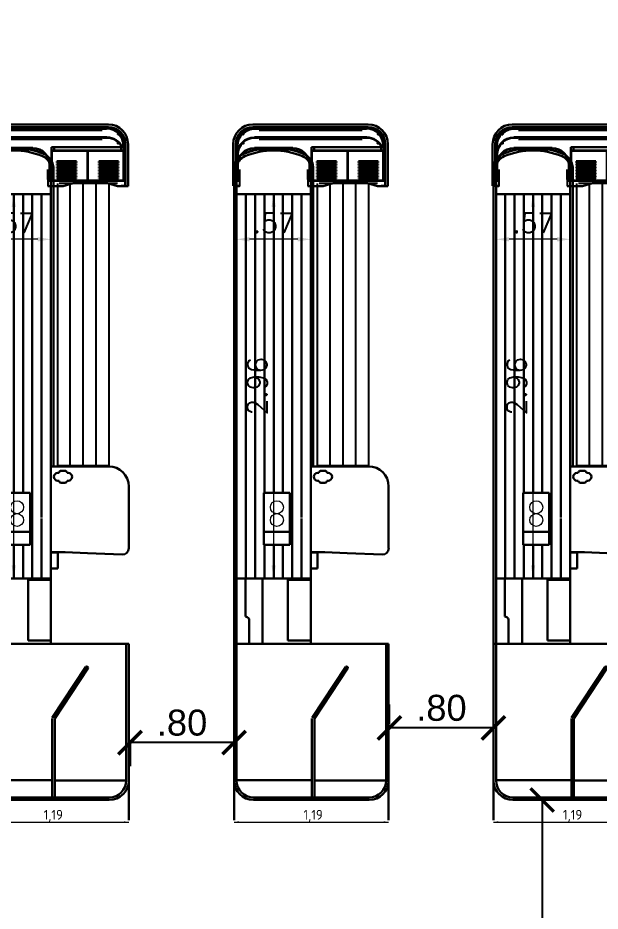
# Model space of a CAD drawing. Header units: millimetres. Extents: x 15590 to 15992, y 1055 to 1132.
# Drawn here: x 15909.14 to 15913.62, y 1076.14 to 1083.02 of the extents above; entities that cross this region are included whole.
import ezdxf
from ezdxf.enums import TextEntityAlignment as Align
from ezdxf.lldxf.tags import DXFTag

# ---------------------------------------------------------------- set-up
doc = ezdxf.new("R2010")
doc.units = ezdxf.units.MM
doc.header["$MEASUREMENT"] = 0
doc.layers.get('0').update_dxf_attribs({"lineweight": 9})
for name, color, linetype in [('AGR-CAISSE', 7, 'Continuous'), ('CAISSES', 7, 'Continuous'), ('VISIBLE', 2, 'Continuous')]:
    doc.layers.add(name, color=color, linetype=linetype)
doc.layers.add('DM cloison', color=7, linetype='Continuous', lineweight=9)
doc.styles.add('Cotation', font='Romans.shx')
doc.styles.add('SEACAD_seiso_ttf', font='seiso.ttf')
doc.styles.get("Standard").update_dxf_attribs({"font": 'swiss.ttf', "height": 0.2})
tags = doc.linetypes.add('CENTER2', pattern=[28.575, 19.05, -3.175, 3.175, -3.175]).pattern_tags.tags
tags[10:11] = [DXFTag(74, 4), DXFTag(75, 0), DXFTag(340, '0'), DXFTag(46, 0.0), DXFTag(50, 0.0), DXFTag(44, 0.0), DXFTag(45, 0.0)]
tags[8:9] = [DXFTag(74, 4), DXFTag(75, 0), DXFTag(340, '0'), DXFTag(46, 0.0), DXFTag(50, 0.0), DXFTag(44, 0.0), DXFTag(45, 0.0)]
tags[6:7] = [DXFTag(74, 4), DXFTag(75, 0), DXFTag(340, '0'), DXFTag(46, 0.0), DXFTag(50, 0.0), DXFTag(44, 0.0), DXFTag(45, 0.0)]
tags[4:5] = [DXFTag(74, 4), DXFTag(75, 0), DXFTag(340, '0'), DXFTag(46, 0.0), DXFTag(50, 0.0), DXFTag(44, 0.0), DXFTag(45, 0.0)]
doc.dimstyles.new('DECIMAL-100', dxfattribs={"dimtxt": 0.15, "dimasz": 0.1, "dimexe": 0.2, "dimexo": 0.2, "dimgap": 0.05, "dimtad": 1, "dimzin": 4, "dimdsep": 46, "dimtxsty": 'Cotation', "dimcen": -0.5, "dimclrd": 1, "dimclre": 1, "dimclrt": 1, "dimadec": 0, "dimazin": 0, "dimtfac": 0.75, "dimtix": 1, "dimtmove": 2, "dimatfit": 3, "dimfxl": 1, "dimtvp": 0.9, "dimtolj": 1, "dimarcsym": 0})
doc.dimstyles.get("Standard").update_dxf_attribs({"dimtxt": 0.2, "dimasz": 0.18, "dimexe": 0.18, "dimexo": 0.0625, "dimgap": 0.05, "dimtad": 1, "dimzin": 4, "dimdsep": 46, "dimtxsty": 'Standard', "dimblk": 'ARCHTICK', "dimcen": 0.09, "dimadec": 0, "dimazin": 0, "dimtfac": 1, "dimtofl": 0, "dimtmove": 0, "dimatfit": 3, "dimfxl": 1, "dimtolj": 1, "dimtzin": 0, "dimarcsym": 0})

# ---------------------------------------------------------------- blocks, each defined once
blk = doc.blocks.new('*D75')
at = {"layer": 'CAISSES', "color": 1, "lineweight": -2, "transparency": 16777216}
for p, q in [((15696.0335, 1128.7426), (15696.1047, 1128.7426)), ((15695.9047, 1125.8851), (15695.9047, 1128.6426)), ((15696.0335, 1125.7851), (15696.1047, 1125.7851))]:
    blk.add_line(p, q, dxfattribs=at)
at = {"layer": 'CAISSES', "color": 1, "transparency": 16777216}
for points in [[(15695.8881, 1128.6426), (15695.9214, 1128.6426), (15695.9047, 1128.7426)], [(15695.8881, 1125.8851), (15695.9214, 1125.8851), (15695.9047, 1125.7851)]]:
    blk.add_solid(points, dxfattribs=at)
at = {"layer": 'DEFPOINTS', "color": 0, "transparency": 16777216}
for p in [(15695.8335, 1128.7426), (15695.9047, 1128.7426), (15695.8335, 1125.7851)]:
    blk.add_point(p, dxfattribs=at)
at = {"layer": 'CAISSES', "color": 1, "transparency": 16777216, "insert": (15695.7797, 1127.2639), "char_height": 0.15, "attachment_point": 5, "rotation": 90, "style": 'Cotation'}
blk.add_mtext('\\A1;2.96', dxfattribs=at)
blk = doc.blocks.new('*D76')
at = {"layer": 'CAISSES', "color": 1, "lineweight": -2, "transparency": 16777216}
for p, q in [((15695.6199, 1128.5426), (15695.6199, 1128.194)), ((15696.1895, 1128.5426), (15696.1895, 1128.194)), ((15696.0895, 1128.394), (15695.7199, 1128.394))]:
    blk.add_line(p, q, dxfattribs=at)
at = {"layer": 'CAISSES', "color": 1, "transparency": 16777216}
for points in [[(15695.7199, 1128.4107), (15695.7199, 1128.3773), (15695.6199, 1128.394)], [(15696.0895, 1128.4107), (15696.0895, 1128.3773), (15696.1895, 1128.394)]]:
    blk.add_solid(points, dxfattribs=at)
at = {"layer": 'DEFPOINTS', "color": 0, "transparency": 16777216}
for p in [(15695.6199, 1128.7426), (15696.1895, 1128.7426), (15695.6199, 1128.394)]:
    blk.add_point(p, dxfattribs=at)
at = {"layer": 'CAISSES', "color": 1, "transparency": 16777216, "insert": (15695.9047, 1128.519), "char_height": 0.15, "attachment_point": 5, "style": 'Cotation'}
blk.add_mtext('\\A1;.57', dxfattribs=at)
blk = doc.blocks.new('A$C20E746EF')
at = {"layer": 'CAISSES', "color": 3}
for p, q in [((0.0469, 0.0595), (0.0469, 0.0035)), ((0.5733, 0.0515), (0.5733, 0.0003))]:
    blk.add_line(p, q, dxfattribs=at)
at = {"layer": 'VISIBLE', "color": 3, "linetype": 'Continuous', "lineweight": 30}
for p, q in [((0.1513, 0.4755), (1.0386, 0.4755)), ((1.0386, 0.4553), (0.1513, 0.4553)), ((1.0386, 0.4538), (0.1513, 0.4538)), ((0.1518, 0.4538), (0.1518, 0.4523)), ((0.1629, 0.4464), (0.1629, 0.4452)), ((0.1629, 0.4464), (1.027, 0.4464)), ((0.1629, 0.4452), (1.027, 0.4452)), ((0.1931, 0.4452), (0.1629, 0.4452)), ((0.1654, 0.4447), (1.0245, 0.4447)), ((0.5937, 0.4407), (0.1654, 0.4407)), ((0.9968, 0.4452), (0.1931, 0.4452)), ((0.1931, 0.4452), (0.1931, 0.4447)), ((0.1931, 0.4351), (0.1931, 0.4407)), ((0.9917, 0.4301), (0.1981, 0.4301)), ((1.0245, 0.4407), (0.5962, 0.4407)), ((0.9968, 0.4447), (0.9968, 0.4452)), ((1.027, 0.4452), (0.9968, 0.4452)), ((0.9968, 0.4407), (0.9968, 0.4351)), ((1.027, 0.4464), (1.027, 0.4452)), ((1.0381, 0.4523), (1.0381, 0.4538)), ((0.1628, 0.3756), (0.1629, 0.3756)), ((0.1628, 0.3741), (0.1636, 0.3741)), ((0.1629, 0.3756), (0.1629, 0.3768)), ((1.027, 0.3768), (0.1629, 0.3768)), ((1.027, 0.3756), (0.1629, 0.3756)), ((0.1931, 0.3741), (0.1636, 0.3741)), ((0.1636, 0.3741), (0.1636, 0.3726)), ((0.1931, 0.3726), (0.1636, 0.3726)), ((0.1636, 0.3726), (0.1636, 0.3726)), ((0.1931, 0.3756), (0.1931, 0.3741)), ((0.1931, 0.3656), (0.1931, 0.3741)), ((0.9917, 0.3605), (0.1981, 0.3605)), ((0.9968, 0.3741), (0.9968, 0.3756)), ((0.9968, 0.3741), (0.9968, 0.3656)), ((1.0268, 0.3741), (0.9968, 0.3741)), ((1.0268, 0.3726), (0.9968, 0.3726)), ((1.0268, 0.3741), (1.027, 0.3741)), ((1.0268, 0.3741), (1.0268, 0.3726)), ((1.0268, 0.3726), (1.0268, 0.3726)), ((1.027, 0.3756), (1.027, 0.3768)), ((0, 0.0015), (0, 0.3242)), ((0.0202, 0.3242), (0.0202, 0.0398)), ((0.0217, 0.3242), (0.0217, 0.0418)), ((0.0217, 0.2889), (0.0217, 0.2889)), ((0.0222, 0.2889), (0.0217, 0.2889)), ((0.0222, 0.3242), (0.0222, 0.0419)), ((0.0237, 0.3242), (0.0222, 0.3242)), ((0.0318, 0.2839), (0.0318, 0.3141)), ((0.0318, 0.2839), (0.0318, 0.246)), ((0.0323, 0.2839), (0.0318, 0.2839)), ((0.0323, 0.2561), (0.0323, 0.3116)), ((0.0363, 0.3116), (0.0363, 0.2788)), ((0.0363, 0.2839), (0.0378, 0.2839)), ((0.1628, 0.2935), (0.1629, 0.2935)), ((0.1628, 0.2919), (0.1628, 0.2919)), ((0.1931, 0.2919), (0.1628, 0.2919)), ((0.1628, 0.2919), (0.1628, 0.2904)), ((0.1931, 0.2904), (0.1628, 0.2904)), ((0.1628, 0.2904), (0.1628, 0.2904)), ((0.1629, 0.2935), (0.1629, 0.2947)), ((0.4573, 0.2947), (0.1629, 0.2947)), ((0.4573, 0.2935), (0.1629, 0.2935)), ((0.1931, 0.2935), (0.1931, 0.2919)), ((0.1931, 0.2834), (0.1931, 0.2919)), ((0.422, 0.2783), (0.1981, 0.2783)), ((0.427, 0.2919), (0.427, 0.2935)), ((0.427, 0.2919), (0.427, 0.2834)), ((0.4573, 0.2919), (0.427, 0.2919)), ((0.4573, 0.2904), (0.427, 0.2904)), ((0.4573, 0.2935), (0.4573, 0.2947)), ((0.4573, 0.2919), (0.4573, 0.2904)), ((0.4573, 0.2904), (0.4573, 0.2904)), ((0.601, 0.2989), (0.6212, 0.2989)), ((0.601, 0.2987), (0.601, 0.2989)), ((0.601, 0.2987), (0.601, 0.2817)), ((0.601, 0.2817), (0.601, 0.2803)), ((0.601, 0.2189), (0.601, 0.2803)), ((0.6028, 0.2768), (0.6028, 0.054)), ((0.6043, 0.2756), (0.6043, 0.054)), ((0.6212, 0.2742), (0.6212, 0.2998)), ((0.6212, 0.2998), (1.1374, 0.2998)), ((1.1374, 0.2998), (1.1374, 0.2742)), ((1.1374, 0.2989), (1.1576, 0.2989)), ((1.1536, 0.2989), (1.1536, 0.3116)), ((1.1543, 0.2758), (1.1543, 0.0538)), ((1.1559, 0.2768), (1.1559, 0.0538)), ((1.1576, 0.3116), (1.1576, 0.2559)), ((1.1576, 0.2987), (1.1576, 0.2989)), ((1.1576, 0.2987), (1.1576, 0.2817)), ((1.1581, 0.2839), (1.1576, 0.2839)), ((1.1576, 0.2803), (1.1576, 0.2817)), ((1.1576, 0.2189), (1.1576, 0.2803)), ((1.1581, 0.3141), (1.1581, 0.2839)), ((1.1581, 0.0671), (1.1581, 0.2839)), ((1.1677, 0.3242), (1.1662, 0.3242)), ((1.1677, 0.0419), (1.1677, 0.3242)), ((1.1682, 0.2889), (1.1677, 0.2889)), ((1.1682, 0.0418), (1.1682, 0.3242)), ((1.1682, 0.2889), (1.1682, 0.2889)), ((1.1697, 0.0398), (1.1697, 0.3242)), ((1.1899, 0.3242), (1.1899, 0.0003)), ((0.0318, 0.2143), (0.0318, 0.2445)), ((0.0318, 0.2143), (0.0318, 0.1624)), ((0.0333, 0.2143), (0.0318, 0.2143)), ((0.0333, 0.2143), (0.0333, 0.2445)), ((0.0333, 0.2143), (0.0418, 0.2143)), ((0.034, 0.2445), (0.034, 0.2143)), ((0.034, 0.2445), (0.0355, 0.2445)), ((0.0355, 0.2445), (0.0355, 0.2445)), ((0.0355, 0.2445), (0.0355, 0.2143)), ((0.601, 0.2189), (0.601, 0.2189)), ((0.601, 0.0459), (0.601, 0.2189)), ((0.6022, 0.2341), (0.6028, 0.2341)), ((0.6022, 0.2275), (0.6022, 0.2341)), ((0.6028, 0.2284), (0.6022, 0.2284)), ((0.6028, 0.2275), (0.6022, 0.2275)), ((0.6212, 0.2731), (0.6212, 0.2742)), ((1.1374, 0.2742), (0.6212, 0.2742)), ((1.1374, 0.2731), (0.6212, 0.2731)), ((0.6212, 0.2731), (1.1374, 0.2731)), ((0.6212, 0.2718), (1.1374, 0.2718)), ((0.8783, 0.2341), (0.8785, 0.2341)), ((0.8783, 0.2275), (0.8783, 0.2341)), ((0.8785, 0.2284), (0.8783, 0.2284)), ((0.8785, 0.2275), (0.8783, 0.2275)), ((0.8785, 0.2718), (0.8785, 0.0538)), ((0.8801, 0.2718), (0.8801, 0.0538)), ((0.8801, 0.2341), (0.8803, 0.2341)), ((0.8803, 0.2284), (0.8801, 0.2284)), ((0.8803, 0.2275), (0.8801, 0.2275)), ((0.8803, 0.2341), (0.8803, 0.2275)), ((1.1374, 0.2731), (1.1374, 0.2742)), ((1.1559, 0.2341), (1.1564, 0.2341)), ((1.1564, 0.2284), (1.1559, 0.2284)), ((1.1564, 0.2275), (1.1559, 0.2275)), ((1.1564, 0.2341), (1.1564, 0.2275)), ((1.1576, 0.2189), (1.1576, 0.2189)), ((1.1576, 0.0459), (1.1576, 0.2189)), ((1.1581, 0.2143), (1.1576, 0.2143)), ((1.1581, 0.2445), (1.1581, 0.2143)), ((1.1581, 0.0479), (1.1581, 0.2143)), ((0.0318, 0.1321), (0.0318, 0.1624)), ((0.0333, 0.1624), (0.0333, 0.1624)), ((0.0333, 0.1624), (0.0333, 0.1321)), ((0.0333, 0.1624), (0.0348, 0.1624)), ((0.0348, 0.1624), (0.0348, 0.1624)), ((0.0348, 0.1624), (0.0348, 0.1321)), ((0.5854, 0.1624), (0.5854, 0.1624)), ((0.5869, 0.1624), (0.5854, 0.1624)), ((0.5854, 0.1321), (0.5854, 0.1624)), ((0.5869, 0.1624), (0.5869, 0.1624)), ((0.5869, 0.1321), (0.5869, 0.1624)), ((0.5884, 0.1624), (0.5884, 0.1321)), ((0.6022, 0.1928), (0.6028, 0.1928)), ((0.6022, 0.1871), (0.6022, 0.1928)), ((0.6022, 0.1916), (0.6028, 0.1916)), ((0.6028, 0.1871), (0.6022, 0.1871)), ((0.6025, 0.1871), (0.6025, 0.1916)), ((0.6028, 0.1904), (0.6025, 0.1904)), ((0.6025, 0.1904), (0.6025, 0.1904)), ((0.6025, 0.1871), (0.6025, 0.1904)), ((0.6431, 0.1897), (0.6431, 0.1926)), ((0.6431, 0.1926), (0.7943, 0.1926)), ((0.6431, 0.1913), (0.7943, 0.1913)), ((0.7943, 0.1897), (0.6431, 0.1897)), ((0.6431, 0.1781), (0.6431, 0.181)), ((0.6431, 0.181), (0.7943, 0.181)), ((0.6431, 0.1797), (0.7943, 0.1797)), ((0.7943, 0.1781), (0.6431, 0.1781)), ((0.6431, 0.1665), (0.6431, 0.1694)), ((0.6431, 0.1694), (0.7943, 0.1694)), ((0.6431, 0.1682), (0.7943, 0.1682)), ((0.7943, 0.1665), (0.6431, 0.1665)), ((0.6431, 0.155), (0.6431, 0.1578)), ((0.6431, 0.1578), (0.7943, 0.1578)), ((0.6431, 0.1566), (0.7943, 0.1566)), ((0.7943, 0.155), (0.6431, 0.155)), ((0.6431, 0.1434), (0.6431, 0.1463)), ((0.6431, 0.1463), (0.7943, 0.1463)), ((0.6431, 0.145), (0.7943, 0.145)), ((0.7943, 0.1434), (0.6431, 0.1434)), ((0.7943, 0.1926), (0.7943, 0.1897)), ((0.7943, 0.181), (0.7943, 0.1781)), ((0.7943, 0.1694), (0.7943, 0.1665)), ((0.7943, 0.1578), (0.7943, 0.155)), ((0.7943, 0.1463), (0.7943, 0.1434)), ((0.8783, 0.1871), (0.8783, 0.1928)), ((0.8783, 0.1928), (0.8785, 0.1928)), ((0.8783, 0.1916), (0.8785, 0.1916)), ((0.8785, 0.1871), (0.8783, 0.1871)), ((0.8801, 0.1928), (0.8803, 0.1928)), ((0.8801, 0.1916), (0.8803, 0.1916)), ((0.8803, 0.1871), (0.8801, 0.1871)), ((0.8803, 0.1928), (0.8803, 0.1871)), ((0.9643, 0.1926), (0.9643, 0.1897)), ((1.1155, 0.1926), (0.9643, 0.1926)), ((1.1155, 0.1913), (0.9643, 0.1913)), ((0.9643, 0.1897), (1.1155, 0.1897)), ((0.9643, 0.181), (0.9643, 0.1781)), ((1.1155, 0.181), (0.9643, 0.181)), ((1.1155, 0.1797), (0.9643, 0.1797)), ((0.9643, 0.1781), (1.1155, 0.1781)), ((0.9643, 0.1694), (0.9643, 0.1665)), ((1.1155, 0.1694), (0.9643, 0.1694)), ((1.1155, 0.1682), (0.9643, 0.1682)), ((0.9643, 0.1665), (1.1155, 0.1665)), ((0.9643, 0.1578), (0.9643, 0.155)), ((1.1155, 0.1578), (0.9643, 0.1578)), ((1.1155, 0.1566), (0.9643, 0.1566)), ((0.9643, 0.155), (1.1155, 0.155)), ((0.9643, 0.1463), (0.9643, 0.1434)), ((1.1155, 0.1463), (0.9643, 0.1463)), ((1.1155, 0.145), (0.9643, 0.145)), ((0.9643, 0.1434), (1.1155, 0.1434)), ((1.1155, 0.1897), (1.1155, 0.1926)), ((1.1155, 0.1781), (1.1155, 0.181)), ((1.1155, 0.1665), (1.1155, 0.1694)), ((1.1155, 0.155), (1.1155, 0.1578)), ((1.1155, 0.1434), (1.1155, 0.1463)), ((1.1559, 0.1928), (1.1564, 0.1928)), ((1.1559, 0.1916), (1.1564, 0.1916)), ((1.1559, 0.1904), (1.1561, 0.1904)), ((1.1564, 0.1871), (1.1559, 0.1871)), ((1.1561, 0.1871), (1.1561, 0.1916)), ((1.1561, 0.1904), (1.1561, 0.1904)), ((1.1561, 0.1871), (1.1561, 0.1904)), ((1.1564, 0.1928), (1.1564, 0.1871)), ((0.0318, 0.1321), (0.0318, 0.0464)), ((0.0333, 0.1321), (0.0318, 0.1321)), ((0.0333, 0.1321), (0.0418, 0.1321)), ((0.0469, 0.1271), (0.0469, 0.0515)), ((0.5733, 0.0515), (0.5733, 0.1271)), ((0.5783, 0.1321), (0.5869, 0.1321)), ((0.5884, 0.1321), (0.5869, 0.1321)), ((0.5884, 0.0464), (0.5884, 0.1321)), ((0.6022, 0.1292), (0.6028, 0.1292)), ((0.6022, 0.1234), (0.6022, 0.1292)), ((0.6022, 0.128), (0.6028, 0.128)), ((0.6028, 0.1234), (0.6022, 0.1234)), ((0.6025, 0.1234), (0.6025, 0.128)), ((0.6028, 0.1268), (0.6025, 0.1268)), ((0.6025, 0.1268), (0.6025, 0.1268)), ((0.6025, 0.1234), (0.6025, 0.1268)), ((0.6431, 0.1318), (0.6431, 0.1347)), ((0.6431, 0.1347), (0.7943, 0.1347)), ((0.6431, 0.1335), (0.7943, 0.1335)), ((0.7943, 0.1318), (0.6431, 0.1318)), ((0.6431, 0.1203), (0.6431, 0.1231)), ((0.6431, 0.1231), (0.7943, 0.1231)), ((0.6431, 0.1219), (0.7943, 0.1219)), ((0.7943, 0.1203), (0.6431, 0.1203)), ((0.6431, 0.1087), (0.6431, 0.1116)), ((0.6431, 0.1116), (0.7943, 0.1116)), ((0.6431, 0.1103), (0.7943, 0.1103)), ((0.7943, 0.1087), (0.6431, 0.1087)), ((0.6431, 0.0971), (0.6431, 0.1)), ((0.6431, 0.1), (0.7943, 0.1)), ((0.6431, 0.0988), (0.7943, 0.0988)), ((0.7943, 0.0971), (0.6431, 0.0971)), ((0.6431, 0.0855), (0.6431, 0.0884)), ((0.6431, 0.0884), (0.7943, 0.0884)), ((0.6431, 0.0872), (0.7943, 0.0872)), ((0.7943, 0.0855), (0.6431, 0.0855)), ((0.6431, 0.074), (0.6431, 0.0769)), ((0.6431, 0.0769), (0.7943, 0.0769)), ((0.6431, 0.0756), (0.7943, 0.0756)), ((0.7943, 0.074), (0.6431, 0.074)), ((0.7943, 0.1347), (0.7943, 0.1318)), ((0.7943, 0.1231), (0.7943, 0.1203)), ((0.7943, 0.1116), (0.7943, 0.1087)), ((0.7943, 0.1), (0.7943, 0.0971)), ((0.7943, 0.0884), (0.7943, 0.0855)), ((0.7943, 0.0769), (0.7943, 0.074)), ((0.8783, 0.1234), (0.8783, 0.1292)), ((0.8783, 0.1292), (0.8785, 0.1292)), ((0.8783, 0.128), (0.8785, 0.128)), ((0.8785, 0.1234), (0.8783, 0.1234)), ((0.8801, 0.1292), (0.8803, 0.1292)), ((0.8801, 0.128), (0.8803, 0.128)), ((0.8803, 0.1234), (0.8801, 0.1234)), ((0.8803, 0.1292), (0.8803, 0.1234)), ((0.9643, 0.1347), (0.9643, 0.1318)), ((1.1155, 0.1347), (0.9643, 0.1347)), ((1.1155, 0.1335), (0.9643, 0.1335)), ((0.9643, 0.1318), (1.1155, 0.1318)), ((0.9643, 0.1231), (0.9643, 0.1203)), ((1.1155, 0.1231), (0.9643, 0.1231)), ((1.1155, 0.1219), (0.9643, 0.1219)), ((0.9643, 0.1203), (1.1155, 0.1203)), ((0.9643, 0.1116), (0.9643, 0.1087)), ((1.1155, 0.1116), (0.9643, 0.1116)), ((1.1155, 0.1103), (0.9643, 0.1103)), ((0.9643, 0.1087), (1.1155, 0.1087)), ((0.9643, 0.1), (0.9643, 0.0971)), ((1.1155, 0.1), (0.9643, 0.1)), ((1.1155, 0.0988), (0.9643, 0.0988)), ((0.9643, 0.0971), (1.1155, 0.0971)), ((0.9643, 0.0884), (0.9643, 0.0855)), ((1.1155, 0.0884), (0.9643, 0.0884)), ((1.1155, 0.0872), (0.9643, 0.0872)), ((0.9643, 0.0855), (1.1155, 0.0855)), ((0.9643, 0.0769), (0.9643, 0.074)), ((1.1155, 0.0769), (0.9643, 0.0769)), ((1.1155, 0.0756), (0.9643, 0.0756)), ((0.9643, 0.074), (1.1155, 0.074)), ((1.1155, 0.1318), (1.1155, 0.1347)), ((1.1155, 0.1203), (1.1155, 0.1231)), ((1.1155, 0.1087), (1.1155, 0.1116)), ((1.1155, 0.0971), (1.1155, 0.1)), ((1.1155, 0.0855), (1.1155, 0.0884)), ((1.1155, 0.074), (1.1155, 0.0769)), ((1.1559, 0.1292), (1.1564, 0.1292)), ((1.1559, 0.128), (1.1564, 0.128)), ((1.1559, 0.1268), (1.1561, 0.1268)), ((1.1564, 0.1234), (1.1559, 0.1234)), ((1.1561, 0.1234), (1.1561, 0.128)), ((1.1561, 0.1268), (1.1561, 0.1268)), ((1.1561, 0.1234), (1.1561, 0.1268)), ((1.1564, 0.1292), (1.1564, 0.1234)), ((0, 0.0015), (0.0202, 0.0015)), ((0.0202, 0.0035), (0.0202, 0.0398)), ((0.0202, 0.003), (0.0202, 0.0015)), ((0.0217, 0.0015), (0.0222, 0.0015)), ((0.0222, 0.0419), (0.0222, 0.0398)), ((0.0222, 0.0419), (0.0469, 0.0419)), ((0.0222, 0.0035), (0.0222, 0.0398)), ((0.0222, 0.0035), (0.0222, 0.0398)), ((0.0524, 0.0035), (0.0222, 0.0035)), ((0.0222, 0.0015), (0.0222, 0.0003)), ((0.0524, 0.0015), (0.0222, 0.0015)), ((0.0469, 0.0003), (0.0222, 0.0003)), ((0.0318, 0.0464), (0.0333, 0.0464)), ((0.0318, 0.0419), (0.0318, 0.0464)), ((0.0418, 0.0464), (0.0333, 0.0464)), ((0.0333, 0.0464), (0.0333, 0.0434)), ((0.0333, 0.0419), (0.0333, 0.0434)), ((0.0333, 0.0434), (0.0348, 0.0434)), ((0.0333, 0.0419), (0.0333, 0.0434)), ((0.0348, 0.0464), (0.0348, 0.0434)), ((0.0348, 0.0434), (0.0348, 0.0434)), ((0.0348, 0.0434), (0.0348, 0.0434)), ((0.0348, 0.0419), (0.0348, 0.0434)), ((0.0348, 0.0434), (0.0469, 0.0434)), ((0.0474, 0.0035), (0.0474, 0.0015)), ((0.0524, 0.0035), (0.0474, 0.0035)), ((0.0474, 0.003), (0.0519, 0.003)), ((0.0474, 0.003), (0.0519, 0.003)), ((0.0519, 0.003), (0.0519, 0.0035)), ((0.0519, 0.0015), (0.0519, 0.003)), ((0.0524, 0.0035), (0.0524, 0.0015)), ((0.0524, 0.0035), (0.0524, 0.002)), ((0.0524, 0.002), (0.0524, 0.002)), ((0.5733, 0.0434), (0.5854, 0.0434)), ((0.5733, 0.0419), (0.601, 0.0419)), ((0.6919, 0.0003), (0.5733, 0.0003)), ((0.5869, 0.0464), (0.5783, 0.0464)), ((0.5854, 0.0434), (0.5854, 0.0464)), ((0.5854, 0.0434), (0.5854, 0.0434)), ((0.5869, 0.0434), (0.5854, 0.0434)), ((0.5854, 0.0434), (0.5854, 0.0434)), ((0.5854, 0.0419), (0.5854, 0.0434)), ((0.5854, 0.0434), (0.5869, 0.0434)), ((0.5869, 0.0464), (0.5884, 0.0464)), ((0.5869, 0.0434), (0.5869, 0.0464)), ((0.5869, 0.0434), (0.5869, 0.0419)), ((0.5884, 0.0464), (0.5884, 0.0419)), ((0.5884, 0.0449), (0.601, 0.0449)), ((0.5884, 0.0434), (0.601, 0.0434)), ((0.601, 0.0459), (0.601, 0.0432)), ((0.601, 0.0432), (0.601, 0.0429)), ((1.1576, 0.0432), (0.601, 0.0432)), ((0.6025, 0.0429), (0.601, 0.0429)), ((0.601, 0.0419), (0.601, 0.0429)), ((0.6025, 0.0419), (0.601, 0.0419)), ((0.6022, 0.0656), (0.6028, 0.0656)), ((0.6022, 0.0598), (0.6022, 0.0656)), ((0.6022, 0.0644), (0.6028, 0.0644)), ((0.6028, 0.0598), (0.6022, 0.0598)), ((0.6025, 0.0598), (0.6025, 0.0644)), ((0.6028, 0.0632), (0.6025, 0.0632)), ((0.6025, 0.0632), (0.6025, 0.0632)), ((0.6025, 0.0598), (0.6025, 0.0632)), ((0.6025, 0.0432), (0.6025, 0.0429)), ((0.6025, 0.0419), (0.6025, 0.0429)), ((0.6025, 0.0419), (1.1561, 0.0419)), ((0.6043, 0.054), (0.6028, 0.054)), ((0.6431, 0.0653), (0.7943, 0.0653)), ((0.6431, 0.0624), (0.6431, 0.0653)), ((0.6431, 0.0641), (0.7943, 0.0641)), ((0.7943, 0.0624), (0.6431, 0.0624)), ((0.7943, 0.0653), (0.7943, 0.0624)), ((0.8783, 0.0598), (0.8783, 0.0656)), ((0.8783, 0.0656), (0.8785, 0.0656)), ((0.8783, 0.0644), (0.8785, 0.0644)), ((0.8785, 0.0598), (0.8783, 0.0598)), ((0.8801, 0.0656), (0.8803, 0.0656)), ((0.8801, 0.0644), (0.8803, 0.0644)), ((0.8803, 0.0598), (0.8801, 0.0598)), ((0.8803, 0.0656), (0.8803, 0.0598)), ((1.1155, 0.0653), (0.9643, 0.0653)), ((0.9643, 0.0653), (0.9643, 0.0624)), ((1.1155, 0.0641), (0.9643, 0.0641)), ((0.9643, 0.0624), (1.1155, 0.0624)), ((1.1899, 0.0003), (1.1086, 0.0003)), ((1.1155, 0.0624), (1.1155, 0.0653)), ((1.1374, 0.0015), (1.1374, 0.0035)), ((1.1677, 0.0035), (1.1374, 0.0035)), ((1.1425, 0.0035), (1.1374, 0.0035)), ((1.138, 0.002), (1.1374, 0.002)), ((1.1677, 0.0015), (1.1374, 0.0015)), ((1.138, 0.0035), (1.138, 0.003)), ((1.138, 0.003), (1.1425, 0.003)), ((1.138, 0.0015), (1.138, 0.003)), ((1.138, 0.003), (1.1425, 0.003)), ((1.1425, 0.0035), (1.1425, 0.0015)), ((1.1677, 0.0015), (1.1425, 0.0015)), ((1.1559, 0.0656), (1.1564, 0.0656)), ((1.1559, 0.0644), (1.1564, 0.0644)), ((1.1559, 0.0632), (1.1561, 0.0632)), ((1.1564, 0.0598), (1.1559, 0.0598)), ((1.1561, 0.0598), (1.1561, 0.0644)), ((1.1561, 0.0632), (1.1561, 0.0632)), ((1.1561, 0.0598), (1.1561, 0.0632)), ((1.1561, 0.0432), (1.1561, 0.0429)), ((1.1561, 0.0429), (1.1576, 0.0429)), ((1.1561, 0.0419), (1.1561, 0.0429)), ((1.1561, 0.0419), (1.1576, 0.0419)), ((1.1564, 0.0656), (1.1564, 0.0598)), ((1.1576, 0.0479), (1.1581, 0.0479)), ((1.1576, 0.0459), (1.1576, 0.0432)), ((1.1576, 0.0447), (1.1576, 0.0447)), ((1.1576, 0.0432), (1.1576, 0.0429)), ((1.1576, 0.0419), (1.1576, 0.0429)), ((1.1576, 0.0419), (1.1677, 0.0419)), ((1.1581, 0.062), (1.1581, 0.0671)), ((1.1581, 0.0671), (1.1581, 0.0671)), ((1.1581, 0.062), (1.1581, 0.062)), ((1.1581, 0.057), (1.1581, 0.062)), ((1.1581, 0.057), (1.1581, 0.0419)), ((1.1581, 0.0479), (1.1581, 0.0419)), ((1.1677, 0.0398), (1.1677, 0.0419)), ((1.1677, 0.0398), (1.1677, 0.0035)), ((1.1677, 0.0398), (1.1677, 0.0035)), ((1.1677, 0.0015), (1.1677, 0.0003)), ((1.1677, 0.0015), (1.1682, 0.0015)), ((1.1677, 0), (1.1677, 0.0003)), ((1.1697, 0.0398), (1.1697, 0.0035)), ((1.1697, 0), (1.1697, 0.003)), ((1.1697, 0), (1.1677, 0))]:
    blk.add_line(p, q, dxfattribs=at)
for centre, radius in [((0.2218, 0.4377), 0.00303), ((0.5949, 0.4377), 0.00328), ((0.5949, 0.4377), 0.00303), ((0.968, 0.4377), 0.00303), ((0.0762, 0.4007), 0.00303), ((1.1136, 0.4007), 0.00303), ((0.0762, 0.3312), 0.00403), ((0.0762, 0.3312), 0.00303), ((1.1136, 0.3312), 0.00403), ((1.1136, 0.3312), 0.00303), ((0.0762, 0.249), 0.00403), ((0.0762, 0.249), 0.00303), ((0.5439, 0.249), 0.00403), ((0.5439, 0.249), 0.00303)]:
    blk.add_circle(centre, radius, dxfattribs=at)
for centre, radius, start, end in [((0.1513, 0.3242), 0.1513, 90, 180), ((0.1513, 0.3242), 0.1311, 90, 180), ((0.1513, 0.3242), 0.1296, 90, 180), ((0.1518, 0.3242), 0.1281, 90, 180), ((0.1629, 0.3141), 0.1311, 90, 180), ((0.1654, 0.3116), 0.1331, 90, 180), ((0.1629, 0.3141), 0.1296, 126.75918, 143.24082), ((0.1654, 0.3116), 0.1291, 90, 134.94638), ((0.2218, 0.4377), 0.00328, 112.61986, 0), ((0.968, 0.4377), 0.00328, 112.61986, 0), ((1.0245, 0.3116), 0.1331, 0, 90), ((1.027, 0.3141), 0.1311, 0, 90), ((1.0381, 0.3242), 0.1281, 0, 90), ((1.0386, 0.3242), 0.1513, 0, 90), ((1.0386, 0.3242), 0.1311, 0, 90), ((1.0386, 0.3242), 0.1296, 0, 90), ((1.027, 0.3141), 0.1296, 36.75918, 53.24082), ((0.1628, 0.2445), 0.1311, 90, 180), ((0.1628, 0.2445), 0.1296, 90, 180), ((0.1636, 0.2445), 0.1281, 90, 180), ((0.1654, 0.242), 0.1331, 126.97914, 143.02086), ((1.0268, 0.2445), 0.1281, 25.0914, 90), ((1.027, 0.2445), 0.1311, 24.47188, 90), ((1.027, 0.2445), 0.1296, 24.77666, 90), ((1.0245, 0.242), 0.1331, 36.97914, 53.02086), ((1.0245, 0.3116), 0.1291, 0, 44.94638), ((0.1628, 0.1624), 0.1311, 90, 180), ((0.1628, 0.1624), 0.1296, 90, 180), ((0.1628, 0.1624), 0.1281, 90, 180), ((0.4573, 0.1624), 0.1311, 0, 90), ((0.4573, 0.1624), 0.1296, 0, 90), ((0.4573, 0.1624), 0.1281, 0, 90), ((0.1654, 0.1599), 0.1331, 126.97914, 143.02086), ((0.4548, 0.1599), 0.1331, 36.97914, 53.02086), ((1.027, 0.2445), 0.1311, 0, 4.98638), ((0.9003, -0.5628), 0.6004, 69.69652, 110.30348)]:
    blk.add_arc(centre, radius, start, end, dxfattribs=at)
for points in [[(0.6212, 0.2731), (0.601, 0.2731), (0.601, 0.2817)], [(0.6212, 0.2718), (0.601, 0.2718), (0.601, 0.2803)], [(1.1576, 0.2817), (1.1576, 0.2731), (1.1374, 0.2731)], [(1.1576, 0.2803), (1.1576, 0.2718), (1.1374, 0.2718)]]:
    blk.add_rational_spline(points, [1, 0.707106781187, 1], degree=2, dxfattribs=at)
blk = doc.blocks.new('_ArchTick')
at = {"color": 0, "linetype": 'ByBlock', "const_width": 0.15}
blk.add_lwpolyline([(-0.5, -0.5), (0.5, 0.5)], dxfattribs=at)
blk = doc.blocks.new('*D445')
at = {"color": 0, "lineweight": -2, "transparency": 16777216}
for p, q in [((15912.0021, 1077.5835), (15912.0021, 1077.7325)), ((15912.8021, 1077.5835), (15912.8021, 1077.7325)), ((15912.8021, 1077.5525), (15912.0021, 1077.5525))]:
    blk.add_line(p, q, dxfattribs=at)
at = {"layer": 'DEFPOINTS', "color": 0, "transparency": 16777216}
for p in [(15912.0021, 1077.5525), (15912.0021, 1077.521), (15912.8021, 1077.521)]:
    blk.add_point(p, dxfattribs=at)
at = {"color": 0, "lineweight": -2, "transparency": 16777216, "xscale": 0.18, "yscale": 0.18, "zscale": 0.18, "rotation": 180}
blk.add_blockref('_ArchTick', (15912.0021, 1077.5525), dxfattribs=at)
at = {"color": 0, "lineweight": -2, "transparency": 16777216, "xscale": 0.18, "yscale": 0.18, "zscale": 0.18}
blk.add_blockref('_ArchTick', (15912.8021, 1077.5525), dxfattribs=at)
at = {"color": 0, "transparency": 16777216, "insert": (15912.4021, 1077.7053), "char_height": 0.2, "attachment_point": 5}
blk.add_mtext('\\A1;.80', dxfattribs=at)
blk = doc.blocks.new('*D446')
at = {"color": 0, "lineweight": -2, "transparency": 16777216}
for p, q in [((15910.007, 1077.4585), (15910.007, 1077.2588)), ((15910.807, 1077.4585), (15910.807, 1077.2588)), ((15910.807, 1077.4388), (15910.007, 1077.4388))]:
    blk.add_line(p, q, dxfattribs=at)
at = {"layer": 'DEFPOINTS', "color": 0, "transparency": 16777216}
for p in [(15910.007, 1077.521), (15910.807, 1077.521), (15910.007, 1077.4388)]:
    blk.add_point(p, dxfattribs=at)
at = {"color": 0, "lineweight": -2, "transparency": 16777216, "xscale": 0.18, "yscale": 0.18, "zscale": 0.18, "rotation": 180}
blk.add_blockref('_ArchTick', (15910.007, 1077.4388), dxfattribs=at)
at = {"color": 0, "lineweight": -2, "transparency": 16777216, "xscale": 0.18, "yscale": 0.18, "zscale": 0.18}
blk.add_blockref('_ArchTick', (15910.807, 1077.4388), dxfattribs=at)
at = {"color": 0, "transparency": 16777216, "insert": (15910.407, 1077.5916), "char_height": 0.2, "attachment_point": 5}
blk.add_mtext('\\A1;.80', dxfattribs=at)
blk = doc.blocks.new('*D470')
at = {"color": 0, "lineweight": -2, "transparency": 16777216}
for p, q in [((15913.3342, 1076.9974), (15912.9969, 1076.9974)), ((15913.1769, 1076.9974), (15913.1769, 1074.5037)), ((15913.3342, 1074.5037), (15912.9969, 1074.5037))]:
    blk.add_line(p, q, dxfattribs=at)
at = {"layer": 'DEFPOINTS', "color": 0, "transparency": 16777216}
for p in [(15913.3967, 1076.9974), (15913.1769, 1074.5037), (15913.3967, 1074.5037)]:
    blk.add_point(p, dxfattribs=at)
at = {"color": 0, "lineweight": -2, "transparency": 16777216, "xscale": 0.18, "yscale": 0.18, "zscale": 0.18}
for p, rotation in [((15913.1769, 1076.9974), 90), ((15913.1769, 1074.5037), 270)]:
    blk.add_blockref('_ArchTick', p, dxfattribs=dict(at, rotation=rotation))
at = {"color": 0, "transparency": 16777216, "insert": (15913.0241, 1075.7506), "char_height": 0.2, "attachment_point": 5, "rotation": 90}
blk.add_mtext('\\A1;2.49', dxfattribs=at)
blk = doc.blocks.new('CAISSE 520')
for centre in [(-0.2898, 2.2504), (-0.2898, 2.1523)]:
    blk.add_circle(centre, 0.05)
at = {"layer": 'AGR-CAISSE', "color": 7, "linetype": 'Continuous', "lineweight": 30}
for p, q in [((-0.6196, 1.1992), (-0.6196, -0.1561)), ((-0.6196, 1.1992), (0.5696, 1.1992)), ((0.5696, 0.1499), (0.5696, 1.1992)), ((0.5696, -0.1561), (0.5696, 1.1992)), ((-0.0183, 0.6305), (0.2401, 1.0223)), ((0, 0.625), (0.2563, 1.0136)), ((-0.02, 0.625), (-0.02, 0)), ((0, 0), (0, 0.625)), ((-0.4697, -0.002), (0.4197, -0.002))]:
    blk.add_line(p, q, dxfattribs=at)
at = {"layer": 'AGR-CAISSE', "color": 4, "linetype": 'Continuous', "lineweight": 30, "true_color": 0x00ffff}
for p, q in [((-0.5996, 0.1499), (-0.02, 0.1499)), ((0, 0.1479), (0.5497, 0.1479))]:
    blk.add_line(p, q, dxfattribs=at)
at = {"layer": 'AGR-CAISSE', "color": 7, "linetype": 'Continuous', "lineweight": 30}
for centre, radius, start, end in [((0.2464, 1.0145), 0.00999, 354.64653, 128.81324), ((-0.4697, 0.1479), 0.1499, 180, 270), ((0.4197, 0.1479), 0.1499, 270, 0)]:
    blk.add_arc(centre, radius, start, end, dxfattribs=at)
at = {"layer": 'CAISSES', "color": 7, "linetype": 'Continuous', "lineweight": 30}
for p, q in [((-0.6196, 1.111), (-0.6196, 4.8653)), ((-0.5996, 4.8646), (-0.5996, 1.111)), ((-0.03, 4.8488), (-0.03, 1.7032)), ((-0.01, 2.5652), (-0.01, 4.8481)), ((0.4147, 2.5652), (-0.03, 2.5652)), ((0.0241, 2.5148), (0.0331, 2.5148)), ((0.0491, 2.5307), (0.079, 2.5307)), ((0.095, 2.5148), (0.104, 2.5148)), ((0.0241, 2.4548), (0.0331, 2.4548)), ((0.0491, 2.4388), (0.079, 2.4388)), ((0.095, 2.4548), (0.104, 2.4548)), ((0.5696, 1.9356), (0.5696, 2.4103)), ((0.0799, 1.9056), (-0.03, 1.9056)), ((-0.03, 1.9014), (0.0235, 1.9014)), ((0.0235, 1.9014), (0.0235, 1.7784)), ((0.0799, 1.9056), (0.2513, 1.8979)), ((0.2513, 1.8979), (0.5197, 1.8857)), ((0.0235, 1.7784), (-0.03, 1.7784)), ((-0.5996, 1.7032), (-0.0314, 1.7032)), ((-0.5327, 1.7032), (-0.5327, 1.4086)), ((-0.3997, 1.1992), (-0.3997, 1.7032)), ((-0.03, 1.6907), (-0.03, 1.7119)), ((-0.5327, 1.4086), (-0.5249, 1.4076)), ((-0.5249, 1.4076), (-0.5177, 1.4046)), ((-0.5177, 1.4046), (-0.5115, 1.3998)), ((-0.5115, 1.3998), (-0.5067, 1.3936)), ((-0.5067, 1.3936), (-0.5037, 1.3864)), ((-0.5037, 1.3864), (-0.5027, 1.3786)), ((-0.5027, 1.3786), (-0.5027, 1.1992)), ((-0.6146, 1.1992), (-0.025, 1.1992)), ((-0.5996, 1.1992), (-0.5996, 0.1499)), ((-0.03, 1.226), (-0.03, 1.1992)), ((0.5497, 0.1499), (0.5497, 1.1992)), ((-0.4697, 0.0179), (0.4197, 0.0179))]:
    blk.add_line(p, q, dxfattribs=at)
at = {"layer": 'CAISSES', "color": 3}
for p, q in [((0.0203, 4.7412), (0.0203, 2.5728)), ((0.4828, 4.7412), (0.0353, 4.7412)), ((0.1197, 2.5728), (0.1197, 4.7412)), ((0.219, 2.5728), (0.219, 4.7412)), ((0.3183, 2.5728), (0.3183, 4.7412)), ((0.4176, 2.5728), (0.4176, 4.7412)), ((0.0203, 2.5728), (0.4176, 2.5728))]:
    blk.add_line(p, q, dxfattribs=at)
at = {"layer": 'CAISSES', "color": 4, "linetype": 'Continuous', "lineweight": 30, "true_color": 0x00ffff}
blk.add_line((-0.03, 4.6607), (-0.5996, 4.6607), dxfattribs=at)
at = {"layer": 'CAISSES', "color": 5, "linetype": 'Continuous', "lineweight": 30, "true_color": 0x0000ff}
for p, q in [((-0.5284, 1.7032), (-0.5284, 4.6607)), ((-0.4572, 4.6607), (-0.4572, 1.7032)), ((-0.386, 2.524), (-0.386, 4.6607)), ((-0.3148, 4.6607), (-0.3148, 2.524)), ((-0.2436, 2.3604), (-0.2436, 4.6607)), ((-0.1724, 4.6607), (-0.1724, 1.7032)), ((-0.1012, 2.1721), (-0.1012, 4.6607)), ((-0.386, 2.3604), (-0.386, 2.524)), ((-0.3148, 2.524), (-0.3148, 2.3604)), ((-0.1012, 1.7032), (-0.1012, 2.1631)), ((-0.386, 1.7032), (-0.386, 1.9606)), ((-0.3148, 1.9606), (-0.3148, 1.7033)), ((-0.2436, 1.7032), (-0.2436, 1.9606))]:
    blk.add_line(p, q, dxfattribs=at)
at = {"layer": 'CAISSES', "color": 1, "linetype": 'CENTER2', "lineweight": 30, "true_color": 0xff0000}
for p, q in [((-0.3898, 2.3604), (-0.3898, 1.9606)), ((-0.1899, 2.3604), (-0.3898, 2.3604)), ((-0.1899, 1.9606), (-0.1899, 2.3604)), ((-0.1899, 2.0605), (-0.3898, 2.0605)), ((-0.3898, 1.9606), (-0.1899, 1.9606))]:
    blk.add_line(p, q, dxfattribs=at)
at = {"layer": 'CAISSES', "color": 17, "linetype": 'Continuous', "lineweight": 30, "true_color": 0x993333}
for p, q in [((-0.0315, 1.6907), (-0.2049, 1.6907)), ((-0.2049, 1.6907), (-0.2049, 1.226)), ((-0.03, 1.6907), (-0.03, 1.226)), ((-0.2049, 1.226), (-0.0315, 1.226))]:
    blk.add_line(p, q, dxfattribs=at)
at = {"layer": 'CAISSES', "color": 7, "linetype": 'Continuous', "lineweight": 15}
blk.add_line((-0.6196, -0.1718), (0.5696, -0.1718), dxfattribs=at)
at = {"layer": 'CAISSES', "color": 7, "linetype": 'Continuous', "lineweight": 30}
for centre, radius, start, end in [((-0.4979, 4.8567), 0.122, 111.84853, 175.95665), ((-0.4979, 4.8567), 0.102, 111.84853, 175.95665), ((-0.3148, 4.4206), 0.595, 67.39027, 112.60973), ((-0.3148, 4.4206), 0.575, 67.39027, 112.60973), ((-0.1317, 4.8567), 0.102, 355.57808, 68.15147), ((-0.1317, 4.8567), 0.122, 355.95665, 68.15147), ((0.4147, 2.4103), 0.1549, 0, 90), ((0.0241, 2.4848), 0.03, 90, 270), ((0.0491, 2.5148), 0.016, 90, 180), ((0.079, 2.5148), 0.016, 0, 90), ((0.104, 2.4848), 0.03, 270, 90), ((0.0491, 2.4548), 0.016, 180, 270), ((0.079, 2.4548), 0.016, 270, 0), ((0.5197, 1.9356), 0.05, 270, 0), ((-0.4697, 0.1479), 0.1299, 180, 270), ((0.4197, 0.1479), 0.1299, 270, 0)]:
    blk.add_arc(centre, radius, start, end, dxfattribs=at)
at = {"layer": 'CAISSES', "color": 7, "linetype": 'Continuous', "lineweight": 15}
for points in [[(-0.5821, -0.1781), (-0.6196, -0.1718), (-0.5821, -0.1656)], [(0.5322, -0.1781), (0.5322, -0.1656), (0.5696, -0.1718)]]:
    blk.add_solid(points, dxfattribs=at)
at = {"layer": 'CAISSES', "color": 3}
blk.add_blockref('A$C20E746EF', (-0.6257, 4.7209), dxfattribs=at)
at = {"layer": 'CAISSES', "color": 7, "linetype": 'Continuous', "lineweight": 15, "style": 'SEACAD_seiso_ttf'}
blk.add_text('1,19', height=0.07495, dxfattribs=at).set_placement((-0.0855, -0.0781), align=Align.TOP_LEFT)
at = {"layer": 'CAISSES'}
dim = blk.add_linear_dim(base=(-0.5996, 4.312), p1=(-0.03, 4.6607), p2=(-0.5996, 4.6607), dimstyle='DECIMAL-100', dxfattribs=at)
dim.commit()
dim.dimension.update_dxf_attribs({"geometry": '*D76', "text_midpoint": (-0.3148, 4.437), "insert": (-15696.2195, -1124.0819)})
dim = blk.add_linear_dim(base=(-0.3148, 4.6607), p1=(-0.386, 1.7032), p2=(-0.386, 4.6607), angle=90, dimstyle='DECIMAL-100', dxfattribs=at)
dim.commit()
dim.dimension.update_dxf_attribs({"geometry": '*D75', "text_midpoint": (-0.4398, 3.1819), "insert": (-15696.2195, -1124.0819)})

msp = doc.modelspace()

# ---------------------------------------------------------------- linework, layer by layer
msp.add_circle((15910.6295, 1093.1562), 38.4411)

# ---------------------------------------------------------------- block references
at = {"layer": 'DM cloison'}
for p in [(15909.4277, 1076.9995), (15911.4266, 1076.9995), (15913.4217, 1076.9995)]:
    msp.add_blockref('CAISSE 520', p, dxfattribs=at)

# ---------------------------------------------------------------- dimensions: what is measured, and where the dimension line sits
for base, p1, p2, picture, middle in [((15912.0021, 1077.5525), (15912.8021, 1077.521), (15912.0021, 1077.521), '*D445', (15912.4021, 1077.7053)), ((15910.007, 1077.4388), (15910.807, 1077.521), (15910.007, 1077.521), '*D446', (15910.407, 1077.5916))]:
    dim = msp.add_linear_dim(base=base, p1=p1, p2=p2, dimstyle='Standard')
    dim.commit()
    dim.dimension.update_dxf_attribs({"geometry": picture, "text_midpoint": middle})
dim = msp.add_linear_dim(base=(15913.1769, 1074.5037), p1=(15913.3967, 1076.9974), p2=(15913.3967, 1074.5037), angle=90, dimstyle='Standard')
dim.commit()
dim.dimension.update_dxf_attribs({"geometry": '*D470', "text_midpoint": (15913.0241, 1075.7506)})

doc.saveas('drawing.dxf')
